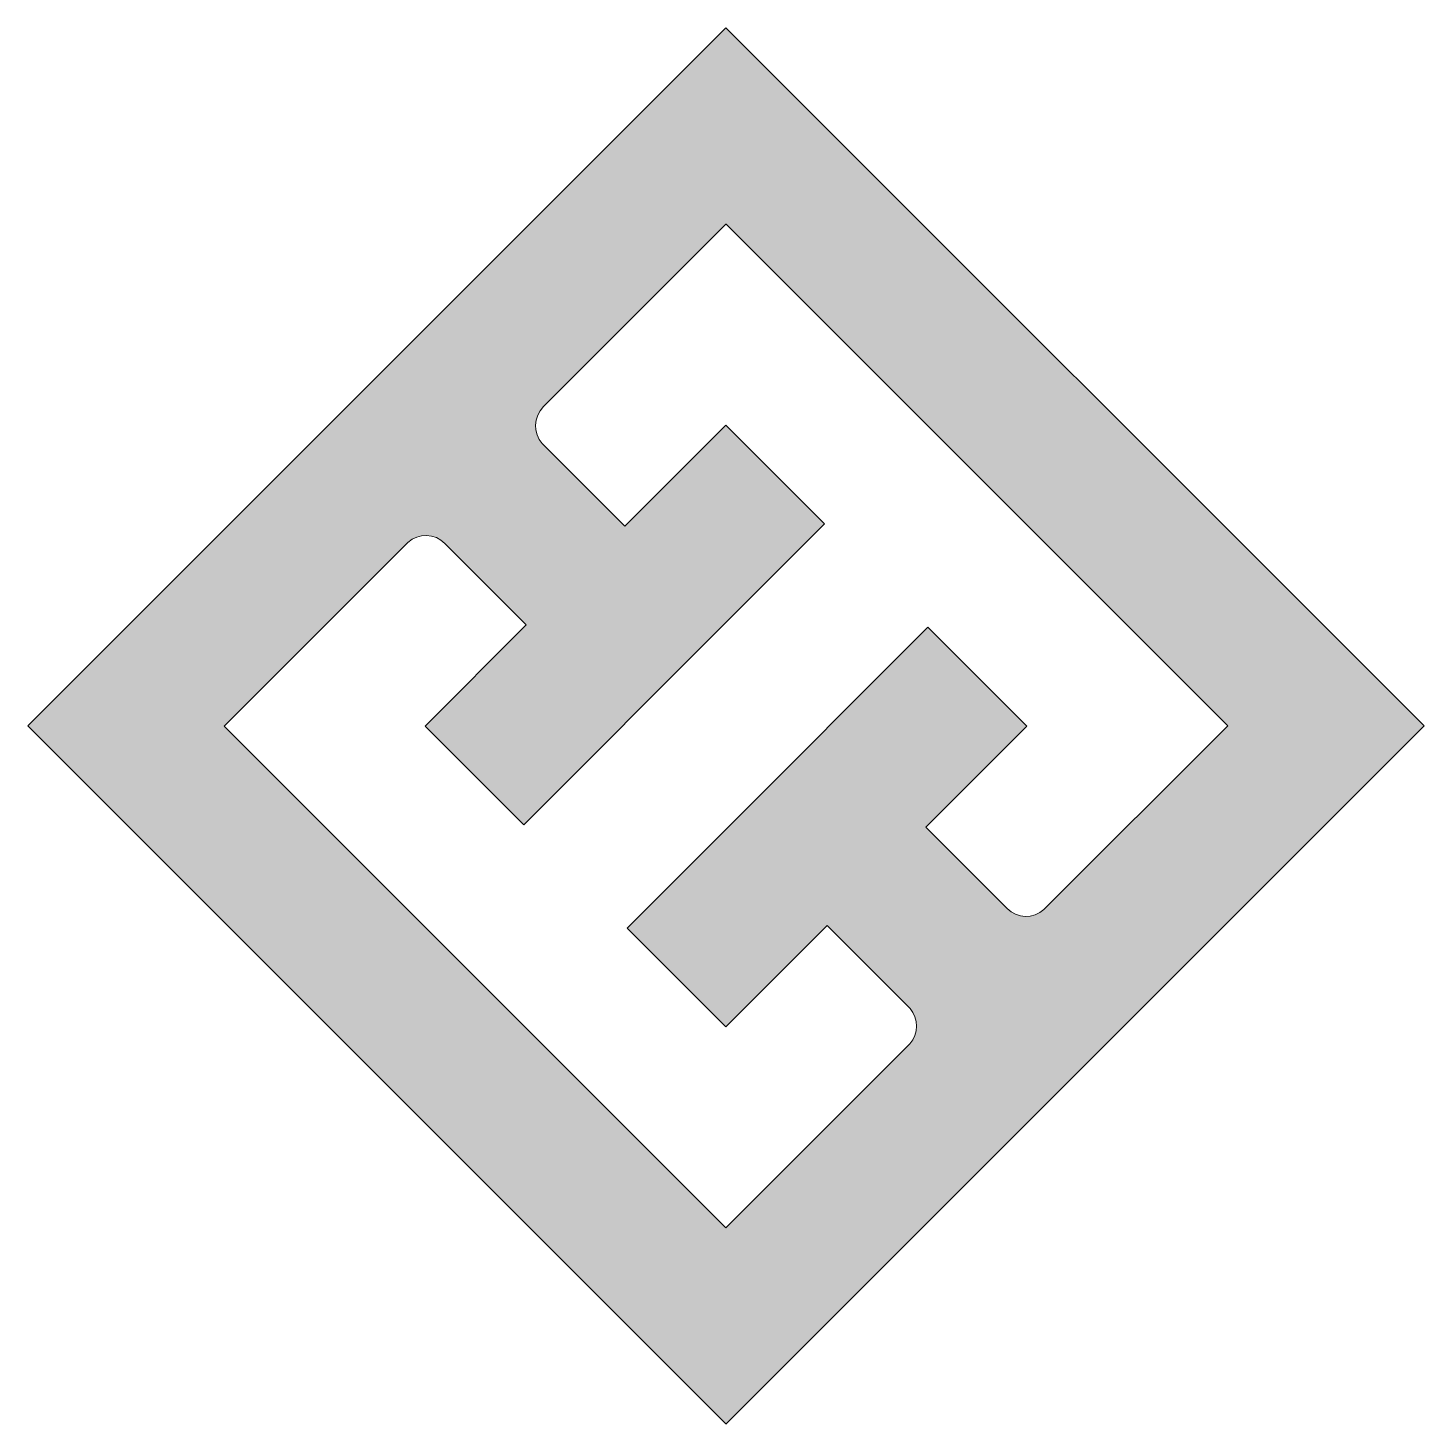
# Model space of a CAD drawing. Header units: inches. Extents: x 358 to 601, y 159 to 402.
import ezdxf

# ---------------------------------------------------------------- set-up
doc = ezdxf.new("R2010")
doc.units = ezdxf.units.IN
doc.header["$MEASUREMENT"] = 0
doc.layers.add('Layer 1', color=7, linetype='Continuous')

# ---------------------------------------------------------------- blocks, each defined once
blk = doc.blocks.new('block 2')
at = {"layer": 'Layer 1', "true_color": 0x4284c1}
h = blk.add_hatch(color=145, dxfattribs=at)
h.dxf.hatch_style = 2
h.paths.add_polyline_path([(601.38, 280.51), (479.5, 402.37), (357.62, 280.51), (479.5, 158.67), (479.5, 158.63)])
edge = h.paths.add_edge_path()
edge.add_spline(control_points=[(479.47, 192.9), (479.47, 192.9), (391.89, 280.48), (391.89, 280.48), (391.89, 280.48), (423.96, 312.55), (423.96, 312.55), (425.81, 314.22), (428.66, 314.16), (430.42, 312.37), (430.42, 312.37), (444.61, 298.17), (444.61, 298.17), (444.61, 298.17), (426.96, 280.48), (426.96, 280.48), (426.96, 280.48), (444.18, 263.26), (444.18, 263.26), (444.18, 263.26), (479.5, 298.58), (479.5, 298.58), (479.5, 298.58), (496.69, 315.8), (496.69, 315.8), (496.69, 315.8), (479.47, 333.03), (479.47, 333.03), (479.47, 333.03), (461.84, 315.4), (461.84, 315.4), (461.84, 315.4), (447.43, 329.81), (447.43, 329.81), (445.79, 331.64), (445.88, 334.45), (447.65, 336.25), (447.65, 336.25), (479.5, 368.1), (479.5, 368.1), (479.5, 368.1), (479.53, 368.13), (479.53, 368.13), (479.53, 368.13), (567.12, 280.55), (567.12, 280.55), (567.12, 280.55), (535.01, 248.45), (535.01, 248.45), (533.16, 246.81), (530.34, 246.87), (528.58, 248.63), (528.58, 248.63), (514.39, 262.86), (514.39, 262.86), (514.39, 262.86), (532.01, 280.49), (532.01, 280.49), (532.01, 280.49), (514.76, 297.74), (514.76, 297.74), (514.76, 297.74), (479.5, 262.46), (479.5, 262.46), (479.5, 262.46), (462.24, 245.2), (462.24, 245.2), (462.24, 245.2), (479.47, 227.97), (479.47, 227.97), (479.47, 227.97), (479.5, 227.97), (479.5, 227.97), (479.5, 227.97), (497.16, 245.66), (497.16, 245.66), (497.16, 245.66), (511.63, 231.19), (511.63, 231.19), (513.15, 229.39), (513.15, 226.76), (511.6, 225), (511.6, 225), (479.5, 192.9), (479.5, 192.9), (479.5, 192.9), (479.47, 192.9), (479.47, 192.9), (479.47, 192.9), (479.47, 192.9), (479.47, 192.9)], knot_values=[0, 0, 0, 0, 1, 1, 1, 2, 2, 2, 3, 3, 3, 4, 4, 4, 5, 5, 5, 6, 6, 6, 7, 7, 7, 8, 8, 8, 9, 9, 9, 10, 10, 10, 11, 11, 11, 12, 12, 12, 13, 13, 13, 14, 14, 14, 15, 15, 15, 16, 16, 16, 17, 17, 17, 18, 18, 18, 19, 19, 19, 20, 20, 20, 21, 21, 21, 22, 22, 22, 23, 23, 23, 24, 24, 24, 25, 25, 25, 26, 26, 26, 27, 27, 27, 28, 28, 28, 29, 29, 29, 30, 30, 30, 30], degree=3, periodic=1)
at = {"layer": 'Layer 1', "lineweight": 0}
blk.add_lwpolyline([(601.38, 280.51), (479.5, 402.37), (357.62, 280.51), (479.5, 158.67), (479.5, 158.63), (601.38, 280.51)], dxfattribs=at)
blk.add_open_spline([(479.47, 192.9), (479.47, 192.9), (391.89, 280.48), (391.89, 280.48), (391.89, 280.48), (423.96, 312.55), (423.96, 312.55), (425.81, 314.22), (428.66, 314.16), (430.42, 312.37), (430.42, 312.37), (444.61, 298.17), (444.61, 298.17), (444.61, 298.17), (426.96, 280.48), (426.96, 280.48), (426.96, 280.48), (444.18, 263.26), (444.18, 263.26), (444.18, 263.26), (479.5, 298.58), (479.5, 298.58), (479.5, 298.58), (496.69, 315.8), (496.69, 315.8), (496.69, 315.8), (479.47, 333.03), (479.47, 333.03), (479.47, 333.03), (461.84, 315.4), (461.84, 315.4), (461.84, 315.4), (447.43, 329.81), (447.43, 329.81), (445.79, 331.64), (445.88, 334.45), (447.65, 336.25), (447.65, 336.25), (479.5, 368.1), (479.5, 368.1), (479.5, 368.1), (479.53, 368.13), (479.53, 368.13), (479.53, 368.13), (567.12, 280.55), (567.12, 280.55), (567.12, 280.55), (535.01, 248.45), (535.01, 248.45), (533.16, 246.81), (530.34, 246.87), (528.58, 248.63), (528.58, 248.63), (514.39, 262.86), (514.39, 262.86), (514.39, 262.86), (532.01, 280.49), (532.01, 280.49), (532.01, 280.49), (514.76, 297.74), (514.76, 297.74), (514.76, 297.74), (479.5, 262.46), (479.5, 262.46), (479.5, 262.46), (462.24, 245.2), (462.24, 245.2), (462.24, 245.2), (479.47, 227.97), (479.47, 227.97), (479.47, 227.97), (479.5, 227.97), (479.5, 227.97), (479.5, 227.97), (497.16, 245.66), (497.16, 245.66), (497.16, 245.66), (511.63, 231.19), (511.63, 231.19), (513.15, 229.39), (513.15, 226.76), (511.6, 225), (511.6, 225), (479.5, 192.9), (479.5, 192.9), (479.5, 192.9), (479.47, 192.9), (479.47, 192.9), (479.47, 192.9), (479.47, 192.9), (479.47, 192.9)], degree=3, knots=[0, 0, 0, 0, 1, 1, 1, 2, 2, 2, 3, 3, 3, 4, 4, 4, 5, 5, 5, 6, 6, 6, 7, 7, 7, 8, 8, 8, 9, 9, 9, 10, 10, 10, 11, 11, 11, 12, 12, 12, 13, 13, 13, 14, 14, 14, 15, 15, 15, 16, 16, 16, 17, 17, 17, 18, 18, 18, 19, 19, 19, 20, 20, 20, 21, 21, 21, 22, 22, 22, 23, 23, 23, 24, 24, 24, 25, 25, 25, 26, 26, 26, 27, 27, 27, 28, 28, 28, 29, 29, 29, 30, 30, 30, 30], dxfattribs=at)

msp = doc.modelspace()

# ---------------------------------------------------------------- block references
at = {"layer": 'Layer 1'}
msp.add_blockref('block 2', (0, 0), dxfattribs=at)

doc.saveas('drawing.dxf')
